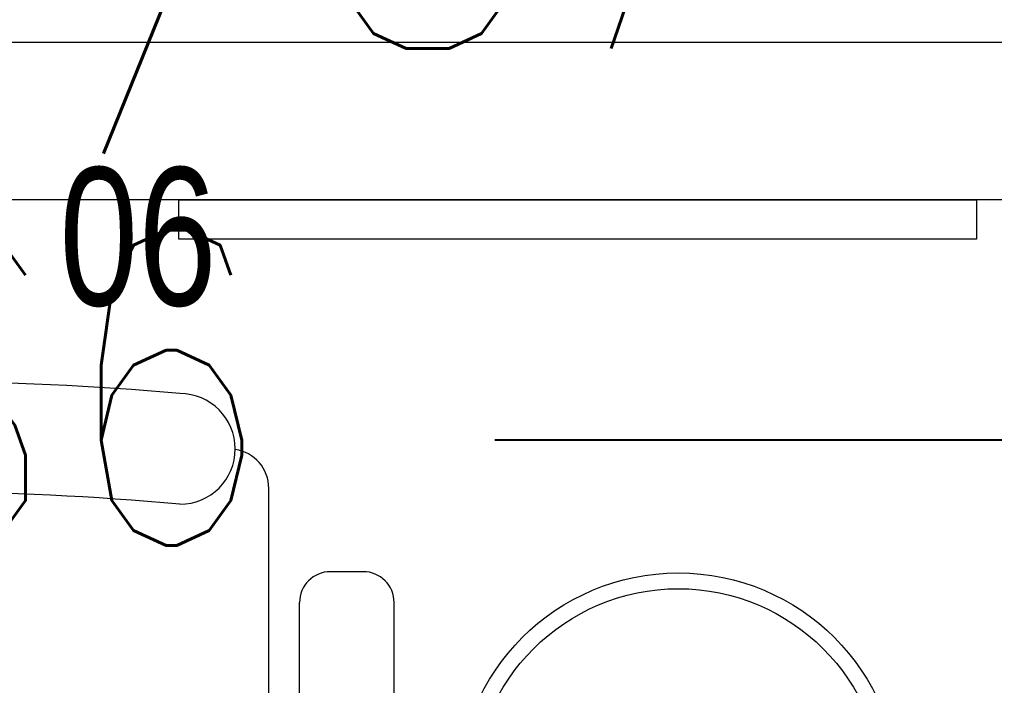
# Model space of a CAD drawing. Header units: inches. Extents: x -12418 to 242017, y -29325 to 19878.
# Drawn here: x 28697 to 29316, y -6756 to -6333 of the extents above; entities that cross this region are included whole.
import ezdxf
from ezdxf import colors
from ezdxf.entities.mleader import LeaderData, LeaderLine
from ezdxf.math import Vec2, Vec3

# ---------------------------------------------------------------- set-up
doc = ezdxf.new("R2010")
doc.units = ezdxf.units.IN
doc.header["$LTSCALE"] = 25
doc.header["$MEASUREMENT"] = 0
doc.linetypes.add('DASHDOT', pattern=[25.4, 12.7, -6.35, 0, -6.35])
doc.layers.get('0').update_dxf_attribs({"color": 8})
for name, color, linetype, lineweight in [('00-Ground Floor$0$72_EGR_EQP_TAG', 142, 'Continuous', 5), ('00-Ground Floor$0$LOADING', 253, 'Continuous', 5), ('00-Ground Floor$0$Walls', 251, 'Continuous', 5), ('E-LITE-CIRC', 6, 'Continuous', 25), ('E-LITE-CLNG-CNDT', 6, 'DASHDOT', 35)]:
    doc.layers.add(name, color=color, linetype=linetype, lineweight=lineweight)
doc.styles.add('00-Ground Floor$0$X3G_ENTITY_257CFD', font='swisscl.ttf', dxfattribs={"height": 200})
doc.styles.add('DC_Simplex', font='SIMPLEX.shx', dxfattribs={"width": 0.7})

# ---------------------------------------------------------------- blocks, each defined once
blk = doc.blocks.new('00-Ground Floor$0$WM00001-P')
at = {"layer": '00-Ground Floor$0$LOADING'}
for radius in [0.14, 0.13]:
    blk.add_circle((0, 0), radius, dxfattribs=at)
blk = doc.blocks.new('00-Ground Floor$0$GF21018-P')
at = {"color": 0}
for p, q in [((-0.2207, 0.47563), (-0.2207, 0.0675)), ((-0.30021, 0.32259), (-0.30021, 0.14)), ((-0.24021, 0.32259), (-0.24021, 0.14)), ((-0.2806, 0.12039), (-0.25983, 0.12039))]:
    blk.add_line(p, q, dxfattribs=at)
for centre, radius, start, end in [((-0.2806, 0.14), 0.01962, 180, 270), ((-0.25983, 0.14), 0.01962, 270, 360), ((-0.16429, 0.0425), 0.03511, 90, 270), ((0, 1.84674), 1.77674, 264.69456, 275.30527), ((-0.1957, 0.0675), 0.025, 180, 261.47208), ((0, 1.83136), 1.83136, 264.85322, 275.14698)]:
    blk.add_arc(centre, radius, start, end, dxfattribs=at)
blk = doc.blocks.new('00-Ground Floor')
at = {"layer": '00-Ground Floor$0$LOADING', "elevation": 0}
blk.add_lwpolyline([(29304.21, -6447.43), (29304.21, -6472.43), (28798.21, -6472.43), (28798.21, -6447.43), (29304.21, -6447.43)], dxfattribs=at)
at = {"layer": '00-Ground Floor$0$Walls'}
for p, q in [((23949.51, -6347.43, 0), (29549.51, -6347.43, 0)), ((29449.51, -6447.43, 0), (23949.51, -6447.43, 0))]:
    blk.add_line(p, q, dxfattribs=at)
at = {"layer": '00-Ground Floor$0$LOADING', "extrusion": (2.24021e-05, 7.77426e-06, 1), "xscale": 1000, "yscale": 1000, "zscale": 1000, "rotation": 179.9985892349695}
blk.add_blockref('00-Ground Floor$0$GF21018-P', (28634.56, -6562.98, 0.57), dxfattribs=at)
at = {"layer": '00-Ground Floor$0$LOADING', "extrusion": (-2.24019e-05, -2.35078e-18, -1), "xscale": -1000, "yscale": 1000, "zscale": 1000, "rotation": 179.9999999999996}
blk.add_blockref('00-Ground Floor$0$WM00001-P', (-29115.13, -6824.14, -0.63), dxfattribs=at)
at = {"layer": '00-Ground Floor$0$72_EGR_EQP_TAG', "insert": (28772.33, -6426.94, 0), "char_height": 87.473, "attachment_point": 2, "style": '00-Ground Floor$0$X3G_ENTITY_257CFD'}
blk.add_mtext('06', dxfattribs=at)
blk = doc.blocks.new('ARR0W')
at = {"color": 45}
blk.add_ellipse((0, 0), major_axis=(0.4, 0), ratio=0.4, dxfattribs=at)
at = {"color": 45, "ltscale": 0.5}
blk.add_solid([(-1.4, 0.1667), (-0.4, 0), (-1.4, -0.1667)], dxfattribs=at)

msp = doc.modelspace()

# ---------------------------------------------------------------- block references
at = {"layer": 'E-LITE-CLNG-CNDT'}
msp.add_blockref('00-Ground Floor', (0, 0), dxfattribs=at)

# ---------------------------------------------------------------- leaders
at = {"layer": 'E-LITE-CIRC'}
ml = msp.add_multileader_mtext('Standard', dxfattribs=at)
ml.set_content('{\\Fdc_el_romans|c0;\\W0.8;TO\\Fromans|c0; \\Fsimplex|c0;UPP-GF/S7}', color=256, style='DC_Simplex')
ml.set_leader_properties()
ml.set_arrow_properties(name='ARR0W')
ml.build(insert=Vec2(0, 0))
ml.multileader.update_dxf_attribs({"dogleg_length": 200, "arrow_head_size": 140, "scale": 100})
ctx = ml.context
ctx.base_point, ctx.scale, ctx.char_height, ctx.arrow_head_size, ctx.landing_gap_size, ctx.plane_origin, ctx.plane_x_axis, ctx.plane_y_axis = Vec3(27305.21, -6284.72), 100, 200, 140, 140, Vec3(43072.02, -12183.16), Vec3(1, 0.000001, 0), Vec3(-0.000001, 1, 0)
notes = []
notes.append((ctx, [(0, (1, 1, 0), (27196.42, -6284.72), (1, 0.000001, 0), 108.79, [(0, [(26593.91, -5797.85)], 0, [])])]))
ctx.mtext.insert, ctx.mtext.text_direction, ctx.mtext.rotation, ctx.mtext.flow_direction = Vec3(27445.21, -6151.39), Vec3(1, 0.000001, 0), 0.000001, 5
ml = msp.add_multileader_mtext('Standard', dxfattribs=at)
ml.set_content('{\\Fdc_el_romans|c0;\\W0.8;TO\\Fromans|c0; \\Fsimplex|c0;UPP-GF/S6}', color=256, style='DC_Simplex')
ml.set_leader_properties()
ml.set_arrow_properties(name='ARR0W')
ml.build(insert=Vec2(0, 0))
ml.multileader.update_dxf_attribs({"dogleg_length": 200, "arrow_head_size": 140, "scale": 100})
ctx = ml.context
ctx.base_point, ctx.scale, ctx.char_height, ctx.arrow_head_size, ctx.landing_gap_size, ctx.plane_origin, ctx.plane_x_axis, ctx.plane_y_axis = Vec3(26851.96, -6600), 100, 200, 140, 140, Vec3(44196.03, -12693.29), Vec3(1, 0.000001, 0), Vec3(-0.000001, 1, 0)
ctx.text_align_type = 2
notes.append((ctx, [(1, (1, 1, 0), (29107.42, -6600), (-1, -0.000001, 0), 108.79, [(0, [(29745.98, -6600)], 0, [])])]))
ctx.mtext.insert, ctx.mtext.text_direction, ctx.mtext.rotation, ctx.mtext.alignment, ctx.mtext.flow_direction = Vec3(28858.63, -6466.67), Vec3(1, 0.000001, 0), 0.000001, 3, 5
for ctx, leaders in notes:
    for number, flags, end, landing, length, lines in leaders:
        leader = LeaderData()
        leader.index, (leader.has_last_leader_line, leader.has_dogleg_vector, leader.attachment_direction) = number, flags
        leader.last_leader_point, leader.dogleg_vector, leader.dogleg_length = Vec3(end), Vec3(landing), length
        for number, points, colour, breaks in lines:
            line = LeaderLine()
            line.index, line.vertices, line.color, line.breaks = number, Vec3.list(points), colors.encode_raw_color(colour), breaks
            leader.lines.append(line)
        ctx.leaders.append(leader)

doc.saveas('drawing.dxf')
